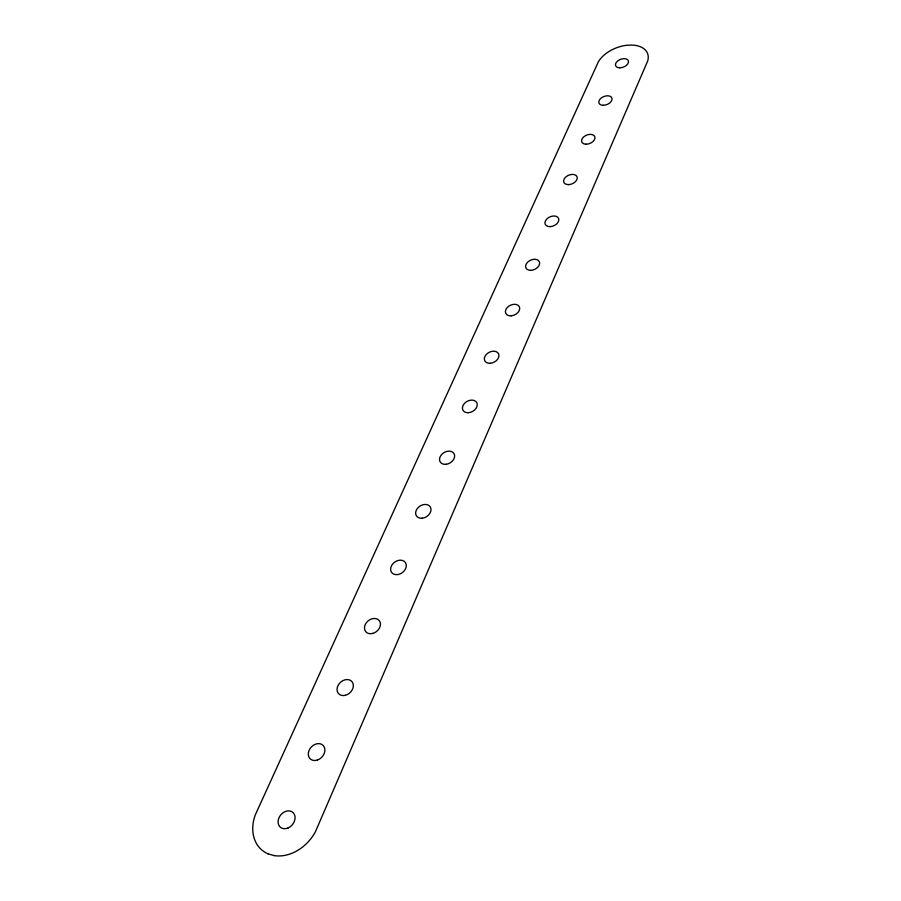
<?xml version="1.0" encoding="UTF-8"?>
<svg xmlns="http://www.w3.org/2000/svg" width="901" height="901" viewBox="0 0 901 901"><rect width="100%" height="100%" fill="white"/><g stroke="black" fill="none" stroke-linecap="round" stroke-linejoin="round"><path stroke-width="1.35" d="M274.186 855.612L267.946 853.821M274.186 855.601A38.72 30.341 -50.9 0 0 315.474 831.646L647.718 60.896A27.255 16.522 -21.2 0 0 632.502 45.095L627.456 45.196A27.255 16.522 -21.2 0 0 598.377 61.764L255.186 815.146A38.72 30.341 -50.9 0 0 268.025 853.821M511.149 315.846A7.568 5.282 -26.1 0 0 519.348 306.745A7.568 5.282 -26.1 0 0 507.139 307.635A7.568 5.282 -26.1 0 0 511.149 315.846M530.644 270.356A7.433 5.068 -24.9 0 0 539.474 261.977A7.433 5.068 -24.9 0 0 527.716 262.067A7.433 5.068 -24.9 0 0 530.644 270.356M568.632 184.626A7.174 4.663 -23.1 0 0 577.045 176.742A7.174 4.663 -23.1 0 0 565.614 177.137A7.174 4.663 -23.1 0 0 568.632 184.626M550.015 226.647A7.298 4.854 -23.9 0 0 558.631 218.526A7.298 4.854 -23.9 0 0 547.031 218.774A7.298 4.854 -23.9 0 0 550.015 226.647M585.932 144.205A7.05 4.482 -22.4 0 0 594.908 136.963A7.05 4.482 -22.4 0 0 583.961 136.659A7.05 4.482 -22.4 0 0 585.932 144.205M619.809 67.8A6.825 4.133 -21.2 0 0 628.414 60.93A6.825 4.133 -21.2 0 0 617.737 60.919A6.825 4.133 -21.2 0 0 619.809 67.8M603.186 105.293A6.938 4.302 -21.8 0 0 611.97 98.243A6.938 4.302 -21.8 0 0 601.158 98.085A6.938 4.302 -21.8 0 0 603.186 105.293M446.108 464.297A8.075 5.992 -31.2 0 0 454.07 453.699A8.075 5.992 -31.2 0 0 441.062 455.219A8.075 5.992 -31.2 0 0 446.108 464.297M490.155 363.272A7.726 5.507 -27.5 0 0 498.58 353.856A7.726 5.507 -27.5 0 0 486.18 354.589A7.726 5.507 -27.5 0 0 490.155 363.272M468.25 412.726A7.895 5.744 -29.2 0 0 476.922 402.961A7.895 5.744 -29.2 0 0 464.33 403.558A7.895 5.744 -29.2 0 0 468.25 412.726M372.676 633.437A8.728 6.78 -39.5 0 0 379.253 620.62A8.728 6.78 -39.5 0 0 365.412 624.202A8.728 6.78 -39.5 0 0 372.676 633.437M422.242 518.233A8.267 6.251 -33.6 0 0 430.453 507.218A8.267 6.251 -33.6 0 0 417.242 508.603A8.267 6.251 -33.6 0 0 422.242 518.233M398.028 574.545A8.492 6.51 -36.3 0 0 405.461 562.629A8.492 6.51 -36.3 0 0 391.89 565.062A8.492 6.51 -36.3 0 0 398.028 574.545M288.106 827.94A9.697 7.591 -50.9 0 0 293.05 812.567A9.697 7.591 -50.9 0 0 278.578 818.84A9.697 7.591 -50.9 0 0 288.106 827.94M345.32 695.324A9.01 7.062 -43.1 0 0 352.19 681.911A9.01 7.062 -43.1 0 0 338.066 685.458A9.01 7.062 -43.1 0 0 345.32 695.324M317.422 760.039A9.337 7.332 -47 0 0 323.358 745.645A9.337 7.332 -47 0 0 309.02 750.488A9.337 7.332 -47 0 0 317.422 760.039"/></g></svg>
